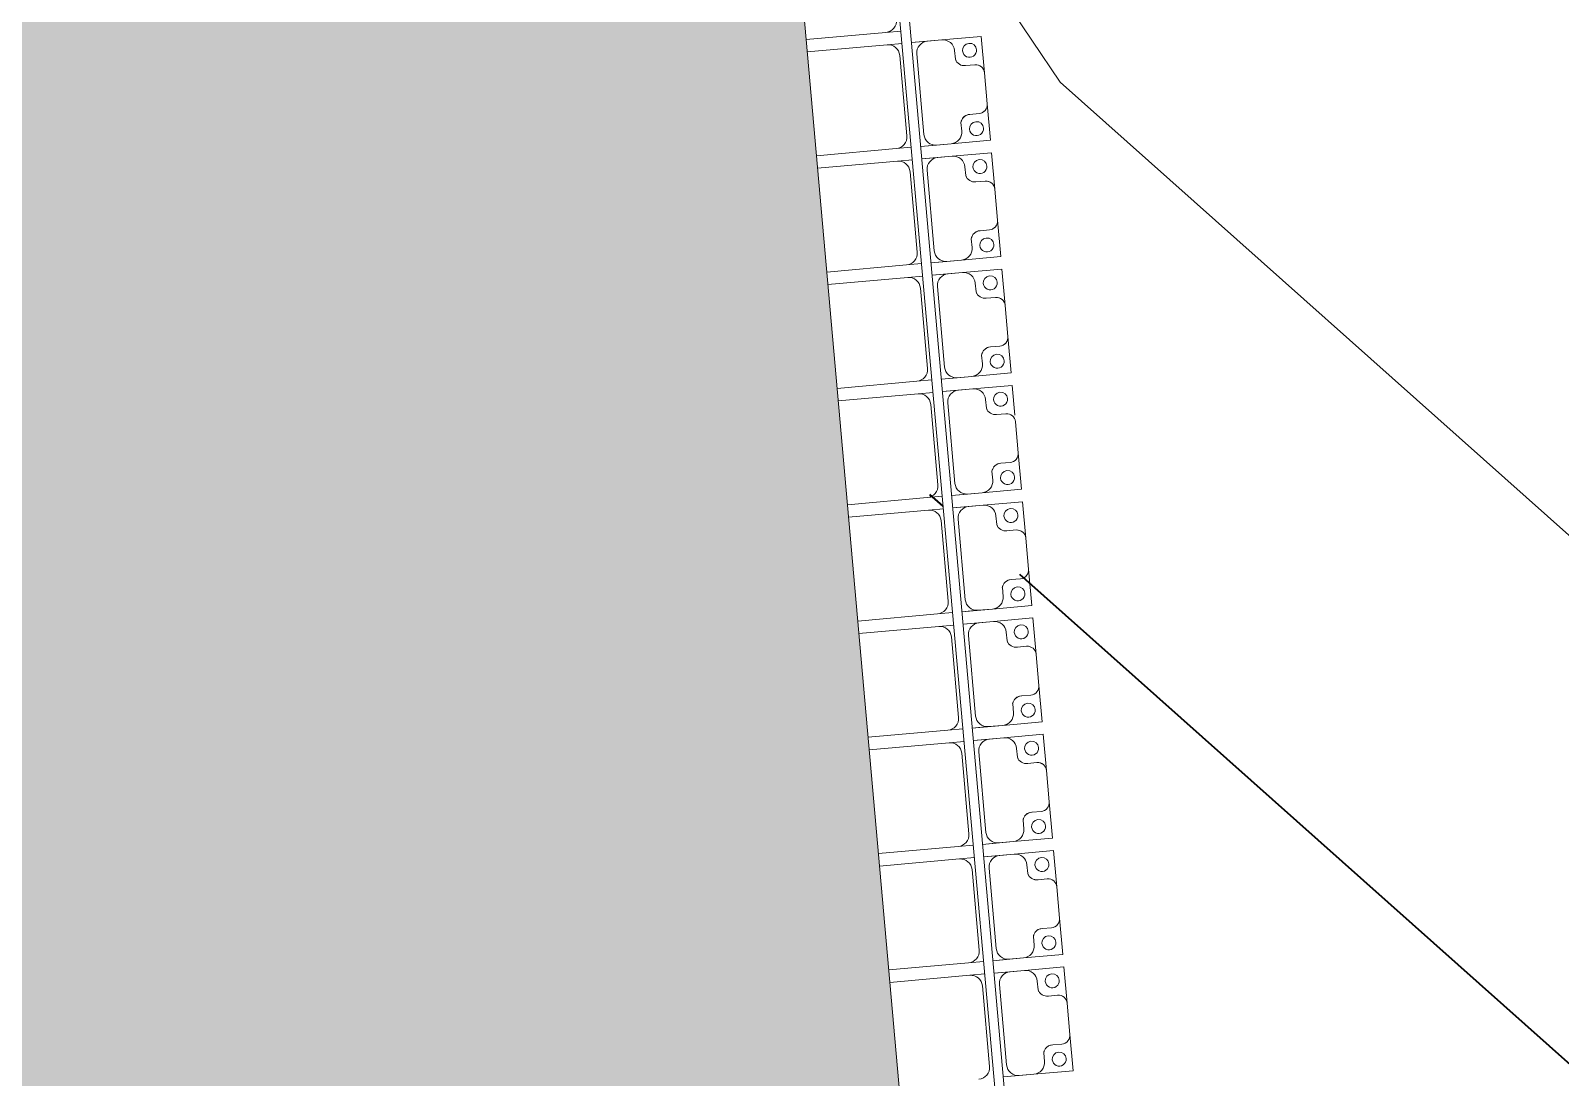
# Model space of a CAD drawing. Header units: millimetres. Extents: x -861324 to 439029, y -308065 to 694685.
# Drawn here: x -21527 to -14977, y 130150 to 134632 of the extents above; entities that cross this region are included whole.
import ezdxf

# ---------------------------------------------------------------- set-up
doc = ezdxf.new("R2010")
doc.units = ezdxf.units.MM
for name, color, linetype, lineweight in [('A-DETL-GENF', 92, 'Continuous', 9), ('A-DETL-THIN', 151, 'Continuous', 9), ('A-GENM', 13, 'Continuous', 9), ('C-TOPO-MAJR', 7, 'Continuous', 35), ('C-TOPO-MINR', 7, 'Continuous', 9), ('S-BEAM', 12, 'Continuous', 9)]:
    doc.layers.add(name, color=color, linetype=linetype, lineweight=lineweight)

# ---------------------------------------------------------------- blocks, each defined once
blk = doc.blocks.new('Dầm C52 - Dầm C52-21055-BỐ TRÍ BÈ PIN HỒ BẢN MÒNG')
at = {"layer": 'S-BEAM', "color": 7}
for p, q in [((-63556.2, 20), (63556.2, 20)), ((63556.2, -20), (-63556.2, -20))]:
    blk.add_line(p, q, dxfattribs=at)
blk = doc.blocks.new('Dai phaodi lai - DẢI PHAO ĐI LẠI-21666-BỐ TRÍ BÈ PIN HỒ BẢN MÒNG')
at = {"layer": 'A-GENM', "color": 9}
for p, q in [((35276.8, 748.4), (35433.1, 748.4)), ((35276.8, 579.3), (35276.8, 748.4)), ((35276.8, 748.4), (35276.8, 579.3)), ((35433.1, 748.4), (35276.8, 748.4)), ((35566.9, 748.4), (35723.2, 748.4)), ((35723.2, 748.4), (35566.9, 748.4)), ((35723.2, 748.4), (35723.2, 579.3)), ((35723.2, 579.3), (35723.2, 748.4)), ((35776.8, 748.4), (35933.1, 748.4)), ((35776.8, 579.3), (35776.8, 748.4)), ((35776.8, 748.4), (35776.8, 579.3)), ((35933.1, 748.4), (35776.8, 748.4)), ((36066.9, 748.4), (36223.2, 748.4)), ((36223.2, 748.4), (36066.9, 748.4)), ((36223.2, 748.4), (36223.2, 579.3)), ((36223.2, 579.3), (36223.2, 748.4)), ((36276.8, 748.4), (36433.1, 748.4)), ((36276.8, 579.3), (36276.8, 748.4)), ((36276.8, 748.4), (36276.8, 579.3)), ((36433.1, 748.4), (36276.8, 748.4)), ((36566.9, 748.4), (36723.2, 748.4)), ((36723.2, 748.4), (36566.9, 748.4)), ((36723.2, 748.4), (36723.2, 579.3)), ((36723.2, 579.3), (36723.2, 748.4)), ((36776.8, 748.4), (36905.4, 748.4)), ((36776.8, 579.3), (36776.8, 748.4)), ((36776.8, 748.4), (36776.8, 579.3)), ((36905.4, 748.4), (36776.8, 748.4)), ((37066.9, 748.4), (37223.2, 748.4)), ((37223.2, 748.4), (37066.9, 748.4)), ((37223.2, 748.4), (37223.2, 579.3)), ((37223.2, 579.3), (37223.2, 748.4)), ((37276.8, 748.4), (37433.1, 748.4)), ((37276.8, 579.3), (37276.8, 748.4)), ((37276.8, 748.4), (37276.8, 579.3)), ((37433.1, 748.4), (37276.8, 748.4)), ((37566.9, 748.4), (37723.2, 748.4)), ((37723.2, 748.4), (37566.9, 748.4)), ((37723.2, 748.4), (37723.2, 579.3)), ((37723.2, 579.3), (37723.2, 748.4)), ((37776.8, 748.4), (37933.1, 748.4)), ((37776.8, 579.3), (37776.8, 748.4)), ((37776.8, 748.4), (37776.8, 579.3)), ((37933.1, 748.4), (37776.8, 748.4)), ((38066.9, 748.4), (38223.2, 748.4)), ((38223.2, 748.4), (38066.9, 748.4)), ((38223.2, 748.4), (38223.2, 579.3)), ((38223.2, 579.3), (38223.2, 748.4)), ((38276.8, 748.4), (38433.1, 748.4)), ((38276.8, 579.3), (38276.8, 748.4)), ((38276.8, 748.4), (38276.8, 579.3)), ((38433.1, 748.4), (38276.8, 748.4)), ((38566.9, 748.4), (38723.2, 748.4)), ((38723.2, 748.4), (38566.9, 748.4)), ((38723.2, 748.4), (38723.2, 579.3)), ((38723.2, 579.3), (38723.2, 748.4)), ((38776.8, 748.4), (38933.1, 748.4)), ((38776.8, 579.3), (38776.8, 748.4)), ((38776.8, 748.4), (38776.8, 579.3)), ((38933.1, 748.4), (38776.8, 748.4)), ((39066.9, 748.4), (39223.2, 748.4)), ((39223.2, 748.4), (39066.9, 748.4)), ((39223.2, 748.4), (39223.2, 579.3)), ((39223.2, 579.3), (39223.2, 748.4)), ((39276.8, 748.4), (39433.1, 748.4)), ((39276.8, 579.3), (39276.8, 748.4)), ((39276.8, 748.4), (39276.8, 579.3)), ((39433.1, 748.4), (39276.8, 748.4)), ((39566.9, 748.4), (39723.2, 748.4)), ((39723.2, 748.4), (39566.9, 748.4)), ((39723.2, 748.4), (39723.2, 579.3)), ((39723.2, 579.3), (39723.2, 748.4)), ((35395.1, 670.7), (35395.1, 710.4)), ((35395.1, 710.4), (35395.1, 670.7)), ((35395.1, 670.7), (35395.1, 710.4)), ((35895.1, 670.7), (35895.1, 710.4)), ((35895.1, 710.4), (35895.1, 670.7)), ((35895.1, 670.7), (35895.1, 710.4)), ((36395.1, 670.7), (36395.1, 710.4)), ((36395.1, 710.4), (36395.1, 670.7)), ((36395.1, 670.7), (36395.1, 710.4)), ((36895.1, 670.7), (36895.1, 710.4)), ((36895.1, 710.4), (36895.1, 670.7)), ((36895.1, 670.7), (36895.1, 710.4)), ((37395.1, 670.7), (37395.1, 710.4)), ((37395.1, 710.4), (37395.1, 670.7)), ((37395.1, 670.7), (37395.1, 710.4)), ((37895.1, 670.7), (37895.1, 710.4)), ((37895.1, 710.4), (37895.1, 670.7)), ((37895.1, 670.7), (37895.1, 710.4)), ((38395.1, 670.7), (38395.1, 710.4)), ((38395.1, 710.4), (38395.1, 670.7)), ((38395.1, 670.7), (38395.1, 710.4)), ((38895.1, 670.7), (38895.1, 710.4)), ((38895.1, 710.4), (38895.1, 670.7)), ((38895.1, 670.7), (38895.1, 710.4)), ((39395.1, 670.7), (39395.1, 710.4)), ((39395.1, 710.4), (39395.1, 670.7)), ((39395.1, 670.7), (39395.1, 710.4)), ((35326.8, 629.3), (35364.3, 629.3)), ((35364.3, 629.3), (35326.8, 629.3)), ((35326.8, 629.3), (35364.3, 629.3)), ((35635.7, 629.3), (35673.2, 629.3)), ((35673.2, 629.3), (35635.7, 629.3)), ((35635.7, 629.3), (35673.2, 629.3)), ((35826.8, 629.3), (35864.3, 629.3)), ((35864.3, 629.3), (35826.8, 629.3)), ((35826.8, 629.3), (35864.3, 629.3)), ((36135.7, 629.3), (36173.2, 629.3)), ((36173.2, 629.3), (36135.7, 629.3)), ((36135.7, 629.3), (36173.2, 629.3)), ((36326.8, 629.3), (36364.3, 629.3)), ((36364.3, 629.3), (36326.8, 629.3)), ((36326.8, 629.3), (36364.3, 629.3)), ((36635.7, 629.3), (36673.2, 629.3)), ((36673.2, 629.3), (36635.7, 629.3)), ((36635.7, 629.3), (36673.2, 629.3)), ((36826.8, 629.3), (36864.3, 629.3)), ((36864.3, 629.3), (36826.8, 629.3)), ((36826.8, 629.3), (36864.3, 629.3)), ((37135.7, 629.3), (37173.2, 629.3)), ((37173.2, 629.3), (37135.7, 629.3)), ((37135.7, 629.3), (37173.2, 629.3)), ((37326.8, 629.3), (37364.3, 629.3)), ((37364.3, 629.3), (37326.8, 629.3)), ((37326.8, 629.3), (37364.3, 629.3)), ((37635.7, 629.3), (37673.2, 629.3)), ((37673.2, 629.3), (37635.7, 629.3)), ((37635.7, 629.3), (37673.2, 629.3)), ((37826.8, 629.3), (37864.3, 629.3)), ((37864.3, 629.3), (37826.8, 629.3)), ((37826.8, 629.3), (37864.3, 629.3)), ((38135.7, 629.3), (38173.2, 629.3)), ((38173.2, 629.3), (38135.7, 629.3)), ((38135.7, 629.3), (38173.2, 629.3)), ((38326.8, 629.3), (38364.3, 629.3)), ((38364.3, 629.3), (38326.8, 629.3)), ((38326.8, 629.3), (38364.3, 629.3)), ((38635.7, 629.3), (38673.2, 629.3)), ((38673.2, 629.3), (38635.7, 629.3)), ((38635.7, 629.3), (38673.2, 629.3)), ((38826.8, 629.3), (38864.3, 629.3)), ((38864.3, 629.3), (38826.8, 629.3)), ((38826.8, 629.3), (38864.3, 629.3)), ((39135.7, 629.3), (39173.2, 629.3)), ((39173.2, 629.3), (39135.7, 629.3)), ((39135.7, 629.3), (39173.2, 629.3)), ((39326.8, 629.3), (39364.3, 629.3)), ((39364.3, 629.3), (39326.8, 629.3)), ((39326.8, 629.3), (39364.3, 629.3)), ((39635.7, 629.3), (39673.2, 629.3)), ((39673.2, 629.3), (39635.7, 629.3)), ((39635.7, 629.3), (39673.2, 629.3)), ((35276.8, 447.9), (35276.8, 579.3)), ((35723.2, 579.3), (35723.2, 447.9)), ((35776.8, 447.9), (35776.8, 579.3)), ((36223.2, 579.3), (36223.2, 447.9)), ((36276.8, 447.9), (36276.8, 579.3)), ((36723.2, 579.3), (36723.2, 447.9)), ((36776.8, 447.9), (36776.8, 579.3)), ((37223.2, 579.3), (37223.2, 447.9)), ((37276.8, 447.9), (37276.8, 579.3)), ((37723.2, 579.3), (37723.2, 447.9)), ((37776.8, 447.9), (37776.8, 579.3)), ((38223.2, 579.3), (38223.2, 447.9)), ((38276.8, 447.9), (38276.8, 579.3)), ((38723.2, 579.3), (38723.2, 447.9)), ((38776.8, 447.9), (38776.8, 579.3)), ((39223.2, 579.3), (39223.2, 447.9)), ((39276.8, 447.9), (39276.8, 579.3)), ((39723.2, 579.3), (39723.2, 447.9)), ((35223.2, 407.9), (35223.2, 343.3)), ((35276.8, 343.3), (35276.8, 407.9)), ((35723.2, 407.9), (35723.2, 343.3)), ((35776.8, 343.3), (35776.8, 407.9)), ((36223.2, 407.9), (36223.2, 343.3)), ((36276.8, 343.3), (36276.8, 407.9)), ((36723.2, 407.9), (36723.2, 343.3)), ((36776.8, 343.3), (36776.8, 407.9)), ((37223.2, 407.9), (37223.2, 343.3)), ((37276.8, 343.3), (37276.8, 407.9)), ((37723.2, 407.9), (37723.2, 343.3)), ((37776.8, 343.3), (37776.8, 407.9)), ((38223.2, 407.9), (38223.2, 343.3)), ((38276.8, 343.3), (38276.8, 407.9)), ((38723.2, 407.9), (38723.2, 343.3)), ((38776.8, 343.3), (38776.8, 407.9)), ((39223.2, 407.9), (39223.2, 343.3)), ((39276.8, 343.3), (39276.8, 407.9))]:
    blk.add_line(p, q, dxfattribs=at)
at = {"layer": 'A-GENM', "color": 7}
for p, q in [((35566.9, 748.4), (35433.1, 748.4)), ((36066.9, 748.4), (35933.1, 748.4)), ((36566.9, 748.4), (36433.1, 748.4)), ((37066.9, 748.4), (36933.1, 748.4)), ((37566.9, 748.4), (37433.1, 748.4)), ((38066.9, 748.4), (37933.1, 748.4)), ((38566.9, 748.4), (38433.1, 748.4)), ((39066.9, 748.4), (38933.1, 748.4)), ((39566.9, 748.4), (39433.1, 748.4)), ((35395.1, 710.4), (35395.1, 670.7)), ((35604.9, 670.7), (35604.9, 710.4)), ((35895.1, 710.4), (35895.1, 670.7)), ((36104.9, 670.7), (36104.9, 710.4)), ((36395.1, 710.4), (36395.1, 670.7)), ((36604.9, 670.7), (36604.9, 710.4)), ((36895.1, 710.4), (36895.1, 670.7)), ((37104.9, 670.7), (37104.9, 710.4)), ((37395.1, 710.4), (37395.1, 670.7)), ((37604.9, 670.7), (37604.9, 710.4)), ((37895.1, 710.4), (37895.1, 670.7)), ((38104.9, 670.7), (38104.9, 710.4)), ((38395.1, 710.4), (38395.1, 670.7)), ((38604.9, 670.7), (38604.9, 710.4)), ((38895.1, 710.4), (38895.1, 670.7)), ((39104.9, 670.7), (39104.9, 710.4)), ((39395.1, 710.4), (39395.1, 670.7)), ((39604.9, 670.7), (39604.9, 710.4)), ((35364.3, 629.3), (35326.8, 629.3)), ((35673.2, 629.3), (35635.7, 629.3)), ((35864.3, 629.3), (35826.8, 629.3)), ((36173.2, 629.3), (36135.7, 629.3)), ((36364.3, 629.3), (36326.8, 629.3)), ((36673.2, 629.3), (36635.7, 629.3)), ((36864.3, 629.3), (36826.8, 629.3)), ((37173.2, 629.3), (37135.7, 629.3)), ((37364.3, 629.3), (37326.8, 629.3)), ((37673.2, 629.3), (37635.7, 629.3)), ((37864.3, 629.3), (37826.8, 629.3)), ((38173.2, 629.3), (38135.7, 629.3)), ((38364.3, 629.3), (38326.8, 629.3)), ((38673.2, 629.3), (38635.7, 629.3)), ((38864.3, 629.3), (38826.8, 629.3)), ((39173.2, 629.3), (39135.7, 629.3)), ((39364.3, 629.3), (39326.8, 629.3)), ((39673.2, 629.3), (39635.7, 629.3)), ((35276.8, 579.3), (35276.8, 516.7)), ((35723.2, 516.7), (35723.2, 579.3)), ((35776.8, 579.3), (35776.8, 516.7)), ((36223.2, 516.7), (36223.2, 579.3)), ((36276.8, 579.3), (36276.8, 516.7)), ((36723.2, 516.7), (36723.2, 579.3)), ((36776.8, 579.3), (36776.8, 516.7)), ((37223.2, 516.7), (37223.2, 579.3)), ((37276.8, 579.3), (37276.8, 516.7)), ((37723.2, 516.7), (37723.2, 579.3)), ((37776.8, 579.3), (37776.8, 516.7)), ((38223.2, 516.7), (38223.2, 579.3)), ((38276.8, 579.3), (38276.8, 516.7)), ((38723.2, 516.7), (38723.2, 579.3)), ((38776.8, 579.3), (38776.8, 516.7)), ((39223.2, 516.7), (39223.2, 579.3)), ((39276.8, 579.3), (39276.8, 516.7)), ((39723.2, 516.7), (39723.2, 579.3)), ((35276.8, 447.9), (35276.8, 516.7)), ((35326.8, 466.7), (35673.2, 466.7)), ((35723.2, 516.7), (35723.2, 447.9)), ((35776.8, 447.9), (35776.8, 516.7)), ((35826.8, 466.7), (36173.2, 466.7)), ((36223.2, 516.7), (36223.2, 447.9)), ((36276.8, 447.9), (36276.8, 516.7)), ((36326.8, 466.7), (36673.2, 466.7)), ((36723.2, 516.7), (36723.2, 447.9)), ((36776.8, 447.9), (36776.8, 516.7)), ((36826.8, 466.7), (37173.2, 466.7)), ((37223.2, 516.7), (37223.2, 447.9)), ((37276.8, 447.9), (37276.8, 516.7)), ((37326.8, 466.7), (37673.2, 466.7)), ((37723.2, 516.7), (37723.2, 447.9)), ((37776.8, 447.9), (37776.8, 516.7)), ((37826.8, 466.7), (38173.2, 466.7)), ((38223.2, 516.7), (38223.2, 447.9)), ((38276.8, 447.9), (38276.8, 516.7)), ((38326.8, 466.7), (38673.2, 466.7)), ((38723.2, 516.7), (38723.2, 447.9)), ((38776.8, 447.9), (38776.8, 516.7)), ((38826.8, 466.7), (39173.2, 466.7)), ((39223.2, 516.7), (39223.2, 447.9)), ((39276.8, 447.9), (39276.8, 516.7)), ((39326.8, 466.7), (39673.2, 466.7)), ((39723.2, 516.7), (39723.2, 447.9)), ((35223.2, 407.9), (35223.2, 343.3)), ((35276.8, 343.3), (35276.8, 407.9)), ((35673.2, 393.3), (35326.8, 393.3)), ((35723.2, 407.9), (35723.2, 343.3)), ((35776.8, 343.3), (35776.8, 407.9)), ((36173.2, 393.3), (35826.8, 393.3)), ((36223.2, 407.9), (36223.2, 343.3)), ((36276.8, 343.3), (36276.8, 407.9)), ((36673.2, 393.3), (36326.8, 393.3)), ((36723.2, 407.9), (36723.2, 343.3)), ((36776.8, 343.3), (36776.8, 407.9)), ((37173.2, 393.3), (36826.8, 393.3)), ((37223.2, 407.9), (37223.2, 343.3)), ((37276.8, 343.3), (37276.8, 407.9)), ((37673.2, 393.3), (37326.8, 393.3)), ((37723.2, 407.9), (37723.2, 343.3)), ((37776.8, 343.3), (37776.8, 407.9)), ((38173.2, 393.3), (37826.8, 393.3)), ((38223.2, 407.9), (38223.2, 343.3)), ((38276.8, 343.3), (38276.8, 407.9)), ((38673.2, 393.3), (38326.8, 393.3)), ((38723.2, 407.9), (38723.2, 343.3)), ((38776.8, 343.3), (38776.8, 407.9)), ((39173.2, 393.3), (38826.8, 393.3)), ((39223.2, 407.9), (39223.2, 343.3)), ((39276.8, 343.3), (39276.8, 407.9)), ((39673.2, 393.3), (39326.8, 393.3)), ((35223.2, 0), (35223.2, 343.3)), ((35276.8, 343.3), (35276.8, 0)), ((35723.2, 0), (35723.2, 343.3)), ((35776.8, 343.3), (35776.8, 0)), ((36223.2, 0), (36223.2, 343.3)), ((36276.8, 343.3), (36276.8, 0)), ((36723.2, 0), (36723.2, 343.3)), ((36776.8, 343.3), (36776.8, 0)), ((37223.2, 0), (37223.2, 343.3)), ((37276.8, 343.3), (37276.8, 0)), ((37723.2, 0), (37723.2, 343.3)), ((37776.8, 343.3), (37776.8, 0)), ((38223.2, 0), (38223.2, 343.3)), ((38276.8, 343.3), (38276.8, 0)), ((38723.2, 0), (38723.2, 343.3)), ((38776.8, 343.3), (38776.8, 0)), ((39223.2, 0), (39223.2, 343.3)), ((39276.8, 343.3), (39276.8, 0))]:
    blk.add_line(p, q, dxfattribs=at)
at = {"layer": 'A-GENM', "color": 9}
for centre, radius, start, end in [((35331.6, 693.3), 30, 90, 270), ((35331.6, 693.3), 30, 90, 270), ((35331.6, 693.3), 30, 270, 90), ((35331.6, 693.3), 30, 270, 90), ((35433.1, 710.4), 38, 135, 180), ((35433.1, 710.4), 38, 135, 180), ((35433.1, 710.4), 38, 135, 180), ((35566.9, 710.4), 38, 15, 45), ((35566.9, 710.4), 38, 15, 45), ((35566.9, 710.4), 38, 15, 45), ((35668.4, 693.3), 30, 90, 270), ((35668.4, 693.3), 30, 90, 270), ((35668.4, 693.3), 30, 270, 90), ((35668.4, 693.3), 30, 270, 90), ((35831.6, 693.3), 30, 90, 270), ((35831.6, 693.3), 30, 90, 270), ((35831.6, 693.3), 30, 270, 90), ((35831.6, 693.3), 30, 270, 90), ((35933.1, 710.4), 38, 135, 180), ((35933.1, 710.4), 38, 135, 180), ((35933.1, 710.4), 38, 135, 180), ((36066.9, 710.4), 38, 15, 45), ((36066.9, 710.4), 38, 15, 45), ((36066.9, 710.4), 38, 15, 45), ((36168.4, 693.3), 30, 90, 270), ((36168.4, 693.3), 30, 90, 270), ((36168.4, 693.3), 30, 270, 90), ((36168.4, 693.3), 30, 270, 90), ((36331.6, 693.3), 30, 90, 270), ((36331.6, 693.3), 30, 90, 270), ((36331.6, 693.3), 30, 270, 90), ((36331.6, 693.3), 30, 270, 90), ((36433.1, 710.4), 38, 135, 180), ((36433.1, 710.4), 38, 135, 180), ((36433.1, 710.4), 38, 135, 180), ((36566.9, 710.4), 38, 15, 45), ((36566.9, 710.4), 38, 15, 45), ((36566.9, 710.4), 38, 15, 45), ((36668.4, 693.3), 30, 90, 270), ((36668.4, 693.3), 30, 90, 270), ((36668.4, 693.3), 30, 270, 90), ((36668.4, 693.3), 30, 270, 90), ((36831.6, 693.3), 30, 90, 270), ((36831.6, 693.3), 30, 90, 270), ((36831.6, 693.3), 30, 270, 90), ((36831.6, 693.3), 30, 270, 90), ((36933.1, 710.4), 38, 135, 180), ((36933.1, 710.4), 38, 135, 180), ((36933.1, 710.4), 38, 135, 180), ((37066.9, 710.4), 38, 15, 45), ((37066.9, 710.4), 38, 15, 45), ((37066.9, 710.4), 38, 15, 45), ((37168.4, 693.3), 30, 90, 270), ((37168.4, 693.3), 30, 90, 270), ((37168.4, 693.3), 30, 270, 90), ((37168.4, 693.3), 30, 270, 90), ((37331.6, 693.3), 30, 90, 270), ((37331.6, 693.3), 30, 90, 270), ((37331.6, 693.3), 30, 270, 90), ((37331.6, 693.3), 30, 270, 90), ((37433.1, 710.4), 38, 135, 180), ((37433.1, 710.4), 38, 135, 180), ((37433.1, 710.4), 38, 135, 180), ((37566.9, 710.4), 38, 15, 45), ((37566.9, 710.4), 38, 15, 45), ((37566.9, 710.4), 38, 15, 45), ((37668.4, 693.3), 30, 90, 270), ((37668.4, 693.3), 30, 90, 270), ((37668.4, 693.3), 30, 270, 90), ((37668.4, 693.3), 30, 270, 90), ((37831.6, 693.3), 30, 90, 270), ((37831.6, 693.3), 30, 90, 270), ((37831.6, 693.3), 30, 270, 90), ((37831.6, 693.3), 30, 270, 90), ((37933.1, 710.4), 38, 135, 180), ((37933.1, 710.4), 38, 135, 180), ((37933.1, 710.4), 38, 135, 180), ((38066.9, 710.4), 38, 15, 45), ((38066.9, 710.4), 38, 15, 45), ((38066.9, 710.4), 38, 15, 45), ((38168.4, 693.3), 30, 90, 270), ((38168.4, 693.3), 30, 90, 270), ((38168.4, 693.3), 30, 270, 90), ((38168.4, 693.3), 30, 270, 90), ((38331.6, 693.3), 30, 90, 270), ((38331.6, 693.3), 30, 90, 270), ((38331.6, 693.3), 30, 270, 90), ((38331.6, 693.3), 30, 270, 90), ((38433.1, 710.4), 38, 135, 180), ((38433.1, 710.4), 38, 135, 180), ((38433.1, 710.4), 38, 135, 180), ((38566.9, 710.4), 38, 15, 45), ((38566.9, 710.4), 38, 15, 45), ((38566.9, 710.4), 38, 15, 45), ((38668.4, 693.3), 30, 90, 270), ((38668.4, 693.3), 30, 90, 270), ((38668.4, 693.3), 30, 270, 90), ((38668.4, 693.3), 30, 270, 90), ((38831.6, 693.3), 30, 90, 270), ((38831.6, 693.3), 30, 90, 270), ((38831.6, 693.3), 30, 270, 90), ((38831.6, 693.3), 30, 270, 90), ((38933.1, 710.4), 38, 135, 180), ((38933.1, 710.4), 38, 135, 180), ((38933.1, 710.4), 38, 135, 180), ((39066.9, 710.4), 38, 15, 45), ((39066.9, 710.4), 38, 15, 45), ((39066.9, 710.4), 38, 15, 45), ((39168.4, 693.3), 30, 90, 270), ((39168.4, 693.3), 30, 90, 270), ((39168.4, 693.3), 30, 270, 90), ((39168.4, 693.3), 30, 270, 90), ((39331.6, 693.3), 30, 90, 270), ((39331.6, 693.3), 30, 90, 270), ((39331.6, 693.3), 30, 270, 90), ((39331.6, 693.3), 30, 270, 90), ((39433.1, 710.4), 38, 135, 180), ((39433.1, 710.4), 38, 135, 180), ((39433.1, 710.4), 38, 135, 180), ((39566.9, 710.4), 38, 15, 45), ((39566.9, 710.4), 38, 15, 45), ((39566.9, 710.4), 38, 15, 45), ((39668.4, 693.3), 30, 90, 270), ((39668.4, 693.3), 30, 90, 270), ((39668.4, 693.3), 30, 270, 90), ((39668.4, 693.3), 30, 270, 90), ((35355.2, 668.2), 40, 323.34831, 3.50807), ((35355.2, 668.2), 40, 323.34831, 3.50807), ((35355.2, 668.2), 40, 323.34831, 3.50807), ((35644.8, 668.2), 40, 176.49193, 230.03828), ((35644.8, 668.2), 40, 176.49193, 230.03828), ((35644.8, 668.2), 40, 176.49193, 230.03828), ((35855.2, 668.2), 40, 323.34831, 3.50807), ((35855.2, 668.2), 40, 323.34831, 3.50807), ((35855.2, 668.2), 40, 323.34831, 3.50807), ((36144.8, 668.2), 40, 176.49193, 230.03828), ((36144.8, 668.2), 40, 176.49193, 230.03828), ((36144.8, 668.2), 40, 176.49193, 230.03828), ((36355.2, 668.2), 40, 323.34831, 3.50807), ((36355.2, 668.2), 40, 323.34831, 3.50807), ((36355.2, 668.2), 40, 323.34831, 3.50807), ((36644.8, 668.2), 40, 176.49193, 230.03828), ((36644.8, 668.2), 40, 176.49193, 230.03828), ((36644.8, 668.2), 40, 176.49193, 230.03828), ((36855.2, 668.2), 40, 323.34831, 3.50807), ((36855.2, 668.2), 40, 323.34831, 3.50807), ((36855.2, 668.2), 40, 323.34831, 3.50807), ((37144.8, 668.2), 40, 176.49193, 230.03828), ((37144.8, 668.2), 40, 176.49193, 230.03828), ((37144.8, 668.2), 40, 176.49193, 230.03828), ((37355.2, 668.2), 40, 323.34831, 3.50807), ((37355.2, 668.2), 40, 323.34831, 3.50807), ((37355.2, 668.2), 40, 323.34831, 3.50807), ((37644.8, 668.2), 40, 176.49193, 230.03828), ((37644.8, 668.2), 40, 176.49193, 230.03828), ((37644.8, 668.2), 40, 176.49193, 230.03828), ((37855.2, 668.2), 40, 323.34831, 3.50807), ((37855.2, 668.2), 40, 323.34831, 3.50807), ((37855.2, 668.2), 40, 323.34831, 3.50807), ((38144.8, 668.2), 40, 176.49193, 230.03828), ((38144.8, 668.2), 40, 176.49193, 230.03828), ((38144.8, 668.2), 40, 176.49193, 230.03828), ((38355.2, 668.2), 40, 323.34831, 3.50807), ((38355.2, 668.2), 40, 323.34831, 3.50807), ((38355.2, 668.2), 40, 323.34831, 3.50807), ((38644.8, 668.2), 40, 176.49193, 230.03828), ((38644.8, 668.2), 40, 176.49193, 230.03828), ((38644.8, 668.2), 40, 176.49193, 230.03828), ((38855.2, 668.2), 40, 323.34831, 3.50807), ((38855.2, 668.2), 40, 323.34831, 3.50807), ((38855.2, 668.2), 40, 323.34831, 3.50807), ((39144.8, 668.2), 40, 176.49193, 230.03828), ((39144.8, 668.2), 40, 176.49193, 230.03828), ((39144.8, 668.2), 40, 176.49193, 230.03828), ((39355.2, 668.2), 40, 323.34831, 3.50807), ((39355.2, 668.2), 40, 323.34831, 3.50807), ((39355.2, 668.2), 40, 323.34831, 3.50807), ((39644.8, 668.2), 40, 176.49193, 230.03828), ((39644.8, 668.2), 40, 176.49193, 230.03828), ((39644.8, 668.2), 40, 176.49193, 230.03828), ((35326.8, 579.3), 50, 90, 180), ((35326.8, 579.3), 50, 90, 180), ((35326.8, 579.3), 50, 90, 180), ((35355.2, 668.2), 40, 283.18854, 296.57513), ((35355.2, 668.2), 40, 283.18854, 296.57513), ((35355.2, 668.2), 40, 283.18854, 296.57513), ((35644.8, 668.2), 40, 243.42487, 256.81146), ((35644.8, 668.2), 40, 243.42487, 256.81146), ((35644.8, 668.2), 40, 243.42487, 256.81146), ((35673.2, 579.3), 50, 0, 90), ((35673.2, 579.3), 50, 360, 90), ((35673.2, 579.3), 50, 0, 90), ((35826.8, 579.3), 50, 90, 180), ((35826.8, 579.3), 50, 90, 180), ((35826.8, 579.3), 50, 90, 180), ((35855.2, 668.2), 40, 283.18854, 296.57513), ((35855.2, 668.2), 40, 283.18854, 296.57513), ((35855.2, 668.2), 40, 283.18854, 296.57513), ((36144.8, 668.2), 40, 243.42487, 256.81146), ((36144.8, 668.2), 40, 243.42487, 256.81146), ((36144.8, 668.2), 40, 243.42487, 256.81146), ((36173.2, 579.3), 50, 0, 90), ((36173.2, 579.3), 50, 0, 90), ((36173.2, 579.3), 50, 0, 90), ((36326.8, 579.3), 50, 90, 180), ((36326.8, 579.3), 50, 90, 180), ((36326.8, 579.3), 50, 90, 180), ((36355.2, 668.2), 40, 283.18854, 296.57513), ((36355.2, 668.2), 40, 283.18854, 296.57513), ((36355.2, 668.2), 40, 283.18854, 296.57513), ((36644.8, 668.2), 40, 243.42487, 256.81146), ((36644.8, 668.2), 40, 243.42487, 256.81146), ((36644.8, 668.2), 40, 243.42487, 256.81146), ((36673.2, 579.3), 50, 0, 90), ((36673.2, 579.3), 50, 0, 90), ((36673.2, 579.3), 50, 0, 90), ((36826.8, 579.3), 50, 90, 180), ((36826.8, 579.3), 50, 90, 180), ((36826.8, 579.3), 50, 90, 180), ((36855.2, 668.2), 40, 283.18854, 296.57513), ((36855.2, 668.2), 40, 283.18854, 296.57513), ((36855.2, 668.2), 40, 283.18854, 296.57513), ((37144.8, 668.2), 40, 243.42487, 256.81146), ((37144.8, 668.2), 40, 243.42487, 256.81146), ((37144.8, 668.2), 40, 243.42487, 256.81146), ((37173.2, 579.3), 50, 0, 90), ((37173.2, 579.3), 50, 0, 90), ((37173.2, 579.3), 50, 0, 90), ((37326.8, 579.3), 50, 90, 180), ((37326.8, 579.3), 50, 90, 180), ((37326.8, 579.3), 50, 90, 180), ((37355.2, 668.2), 40, 283.18854, 296.57513), ((37355.2, 668.2), 40, 283.18854, 296.57513), ((37355.2, 668.2), 40, 283.18854, 296.57513), ((37644.8, 668.2), 40, 243.42487, 256.81146), ((37644.8, 668.2), 40, 243.42487, 256.81146), ((37644.8, 668.2), 40, 243.42487, 256.81146), ((37673.2, 579.3), 50, 0, 90), ((37673.2, 579.3), 50, 0, 90), ((37673.2, 579.3), 50, 0, 90), ((37826.8, 579.3), 50, 90, 180), ((37826.8, 579.3), 50, 90, 180), ((37826.8, 579.3), 50, 90, 180), ((37855.2, 668.2), 40, 283.18854, 296.57513), ((37855.2, 668.2), 40, 283.18854, 296.57513), ((37855.2, 668.2), 40, 283.18854, 296.57513), ((38144.8, 668.2), 40, 243.42487, 256.81146), ((38144.8, 668.2), 40, 243.42487, 256.81146), ((38144.8, 668.2), 40, 243.42487, 256.81146), ((38173.2, 579.3), 50, 0, 90), ((38173.2, 579.3), 50, 0, 90), ((38173.2, 579.3), 50, 0, 90), ((38326.8, 579.3), 50, 90, 180), ((38326.8, 579.3), 50, 90, 180), ((38326.8, 579.3), 50, 90, 180), ((38355.2, 668.2), 40, 283.18854, 296.57513), ((38355.2, 668.2), 40, 283.18854, 296.57513), ((38355.2, 668.2), 40, 283.18854, 296.57513), ((38644.8, 668.2), 40, 243.42487, 256.81146), ((38644.8, 668.2), 40, 243.42487, 256.81146), ((38644.8, 668.2), 40, 243.42487, 256.81146), ((38673.2, 579.3), 50, 0, 90), ((38673.2, 579.3), 50, 0, 90), ((38673.2, 579.3), 50, 0, 90), ((38826.8, 579.3), 50, 90, 180), ((38826.8, 579.3), 50, 90, 180), ((38826.8, 579.3), 50, 90, 180), ((38855.2, 668.2), 40, 283.18854, 296.57513), ((38855.2, 668.2), 40, 283.18854, 296.57513), ((38855.2, 668.2), 40, 283.18854, 296.57513), ((39144.8, 668.2), 40, 243.42487, 256.81146), ((39144.8, 668.2), 40, 243.42487, 256.81146), ((39144.8, 668.2), 40, 243.42487, 256.81146), ((39173.2, 579.3), 50, 0, 90), ((39173.2, 579.3), 50, 0, 90), ((39173.2, 579.3), 50, 0, 90), ((39326.8, 579.3), 50, 90, 180), ((39326.8, 579.3), 50, 90, 180), ((39326.8, 579.3), 50, 90, 180), ((39355.2, 668.2), 40, 283.18854, 296.57513), ((39355.2, 668.2), 40, 283.18854, 296.57513), ((39355.2, 668.2), 40, 283.18854, 296.57513), ((39644.8, 668.2), 40, 243.42487, 256.81146), ((39644.8, 668.2), 40, 243.42487, 256.81146), ((39644.8, 668.2), 40, 243.42487, 256.81146), ((39673.2, 579.3), 50, 0, 90), ((39673.2, 579.3), 50, 0, 90), ((39673.2, 579.3), 50, 0, 90)]:
    blk.add_arc(centre, radius, start, end, dxfattribs=at)
at = {"layer": 'A-GENM', "color": 7}
for centre, radius, start, end in [((35433.1, 710.4), 38, 90, 180), ((35566.9, 710.4), 38, 360, 90), ((35933.1, 710.4), 38, 90, 180), ((36066.9, 710.4), 38, 360, 90), ((36433.1, 710.4), 38, 90, 180), ((36566.9, 710.4), 38, 360, 90), ((36933.1, 710.4), 38, 90, 180), ((37066.9, 710.4), 38, 360, 90), ((37433.1, 710.4), 38, 90, 180), ((37566.9, 710.4), 38, 360, 90), ((37933.1, 710.4), 38, 90, 180), ((38066.9, 710.4), 38, 360, 90), ((38433.1, 710.4), 38, 90, 180), ((38566.9, 710.4), 38, 360, 90), ((38933.1, 710.4), 38, 90, 180), ((39066.9, 710.4), 38, 360, 90), ((39433.1, 710.4), 38, 90, 180), ((39566.9, 710.4), 38, 360, 90), ((35355.2, 668.2), 40, 283.18854, 3.50807), ((35644.8, 668.2), 40, 176.49193, 256.81146), ((35855.2, 668.2), 40, 283.18854, 3.50807), ((36144.8, 668.2), 40, 176.49193, 256.81146), ((36355.2, 668.2), 40, 283.18854, 3.50807), ((36644.8, 668.2), 40, 176.49193, 256.81146), ((36855.2, 668.2), 40, 283.18854, 3.50807), ((37144.8, 668.2), 40, 176.49193, 256.81146), ((37355.2, 668.2), 40, 283.18854, 3.50807), ((37644.8, 668.2), 40, 176.49193, 256.81146), ((37855.2, 668.2), 40, 283.18854, 3.50807), ((38144.8, 668.2), 40, 176.49193, 256.81146), ((38355.2, 668.2), 40, 283.18854, 3.50807), ((38644.8, 668.2), 40, 176.49193, 256.81146), ((38855.2, 668.2), 40, 283.18854, 3.50807), ((39144.8, 668.2), 40, 176.49193, 256.81146), ((39355.2, 668.2), 40, 283.18854, 3.50807), ((39644.8, 668.2), 40, 176.49193, 256.81146), ((35326.8, 579.3), 50, 90, 180), ((35673.2, 579.3), 50, 360, 90), ((35826.8, 579.3), 50, 90, 180), ((36173.2, 579.3), 50, 0, 90), ((36326.8, 579.3), 50, 90, 180), ((36673.2, 579.3), 50, 0, 90), ((36826.8, 579.3), 50, 90, 180), ((37173.2, 579.3), 50, 0, 90), ((37326.8, 579.3), 50, 90, 180), ((37673.2, 579.3), 50, 0, 90), ((37826.8, 579.3), 50, 90, 180), ((38173.2, 579.3), 50, 0, 90), ((38326.8, 579.3), 50, 90, 180), ((38673.2, 579.3), 50, 0, 90), ((38826.8, 579.3), 50, 90, 180), ((39173.2, 579.3), 50, 0, 90), ((39326.8, 579.3), 50, 90, 180), ((39673.2, 579.3), 50, 0, 90), ((35326.8, 516.7), 50, 180, 270), ((35673.2, 516.7), 50, 270, 0), ((35826.8, 516.7), 50, 180, 270), ((36173.2, 516.7), 50, 270, 0), ((36326.8, 516.7), 50, 180, 270), ((36673.2, 516.7), 50, 270, 0), ((36826.8, 516.7), 50, 180, 270), ((37173.2, 516.7), 50, 270, 0), ((37326.8, 516.7), 50, 180, 270), ((37673.2, 516.7), 50, 270, 0), ((37826.8, 516.7), 50, 180, 270), ((38173.2, 516.7), 50, 270, 0), ((38326.8, 516.7), 50, 180, 270), ((38673.2, 516.7), 50, 270, 0), ((38826.8, 516.7), 50, 180, 270), ((39173.2, 516.7), 50, 270, 0), ((39326.8, 516.7), 50, 180, 270), ((39673.2, 516.7), 50, 270, 0), ((35173.2, 343.3), 50, 360, 90), ((35326.8, 343.3), 50, 90, 180), ((35673.2, 343.3), 50, 360, 90), ((35826.8, 343.3), 50, 90, 180), ((36173.2, 343.3), 50, 360, 90), ((36326.8, 343.3), 50, 90, 180), ((36673.2, 343.3), 50, 360, 90), ((36826.8, 343.3), 50, 90, 180), ((37173.2, 343.3), 50, 360, 90), ((37326.8, 343.3), 50, 90, 180), ((37673.2, 343.3), 50, 360, 90), ((37826.8, 343.3), 50, 90, 180), ((38173.2, 343.3), 50, 360, 90), ((38326.8, 343.3), 50, 90, 180), ((38673.2, 343.3), 50, 360, 90), ((38826.8, 343.3), 50, 90, 180), ((39173.2, 343.3), 50, 360, 90), ((39326.8, 343.3), 50, 90, 180), ((39673.2, 343.3), 50, 360, 90)]:
    blk.add_arc(centre, radius, start, end, dxfattribs=at)
blk = doc.blocks.new('HOBANMONG_BEPIN 4_rvt-1-BỐ TRÍ BÈ PIN HỒ BẢN MÒNG')
at = {"layer": 'A-GENM', "lineweight": 9, "rotation": 275.0793457303301}
blk.add_blockref('Dai phaodi lai - DẢI PHAO ĐI LẠI-21666-BỐ TRÍ BÈ PIN HỒ BẢN MÒNG', (-21325.2, 169678.9), dxfattribs=at)
at = {"layer": 'S-BEAM', "lineweight": 9, "rotation": 95.07934573032993}
blk.add_blockref('Dầm C52 - Dầm C52-21055-BỐ TRÍ BÈ PIN HỒ BẢN MÒNG', (-15335.1, 107119.4), dxfattribs=at)

msp = doc.modelspace()

# ---------------------------------------------------------------- hatches: boundary and pattern name
at = {"layer": 'A-DETL-GENF'}
msp.add_hatch(color=8, dxfattribs=at).paths.add_polyline_path([(-77890.4, -10053.4), (-40370, -6718.4), (-44619.7, 41093.2), (-10168.2, 44155.4), (-21323.6, 169660.6), (-93295.6, 163263.5), (-77965.4, -9210.3)])

# ---------------------------------------------------------------- linework, layer by layer
at = {"layer": 'A-DETL-THIN'}
msp.add_line((-10168.2, 44155.4), (-21323.6, 169660.6), dxfattribs=at)
at = {"layer": 'C-TOPO-MAJR'}
for p, q in [((-17619.6, 132595.9), (-17676, 132646.2)), ((-13071.1, 128543.3), (-17291.1, 132303.2))]:
    msp.add_line(p, q, dxfattribs=at)
at = {"layer": 'C-TOPO-MINR'}
for p, q in [((-17118.5, 134411.5), (-17657.3, 135211.4)), ((-13994.2, 131627.9), (-17118.5, 134411.5))]:
    msp.add_line(p, q, dxfattribs=at)

# ---------------------------------------------------------------- block references
at = {"lineweight": 5}
msp.add_blockref('HOBANMONG_BEPIN 4_rvt-1-BỐ TRÍ BÈ PIN HỒ BẢN MÒNG', (0, 0), dxfattribs=at)

doc.saveas('drawing.dxf')
